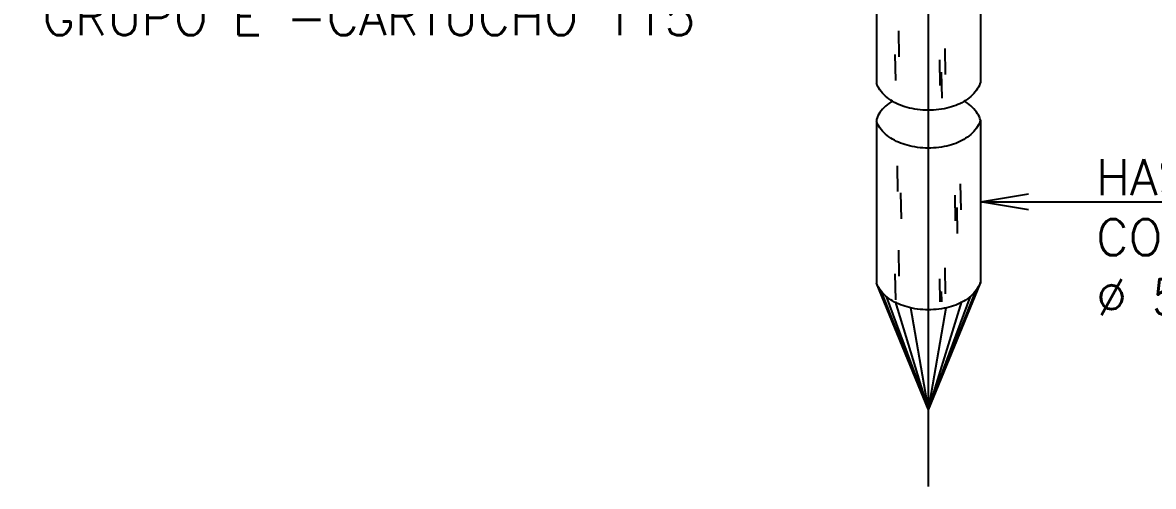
# Model space of a CAD drawing. Header units: millimetres. Extents: x 0 to 114, y 0 to 82.
# Drawn here: x 79.041 to 83.281, y 21.005 to 22.744 of the extents above; entities that cross this region are included whole.
import ezdxf

# ---------------------------------------------------------------- set-up
doc = ezdxf.new("R2010")
doc.units = ezdxf.units.MM
doc.linetypes.add('CENTRO01', pattern=[8, 3, -1, 0, -1, 3])
for name, color, linetype in [('AUXI-2', 2, 'Continuous'), ('E-PAR-CENTRO', 7, 'CENTRO01'), ('ELT-NORMO', 2, 'Continuous'), ('NORMO-DET', 2, 'Continuous')]:
    doc.layers.add(name, color=color, linetype=linetype)
doc.styles.add('60-100', font='romans.shx', dxfattribs={"height": 0.16})
doc.dimstyles.new('SETAS75', dxfattribs={"dimtxt": 0.16, "dimasz": 0.15, "dimexe": 0.15, "dimexo": 0, "dimgap": 0.1, "dimtad": 1, "dimzin": 10, "dimdsep": 46, "dimtxsty": '60-100', "dimblk1": 'OPEN', "dimblk2": 'OPEN', "dimsah": 1, "dimcen": 0, "dimclrd": 8, "dimclre": 8, "dimclrt": 7, "dimadec": 0, "dimazin": 0, "dimtfac": 1, "dimtix": 1, "dimtmove": 2, "dimatfit": 3, "dimldrblk": 'OPEN', "dimfxl": 0.15, "dimtolj": 1, "dimtzin": 6, "dimarcsym": 0})

# ---------------------------------------------------------------- blocks, each defined once
blk = doc.blocks.new('_OPEN')
at = {"color": 0, "linetype": 'ByBlock'}
for p, q in [((-1, 0.167), (0, 0)), ((0, 0), (-1, -0.167)), ((0, 0), (-1, 0))]:
    blk.add_line(p, q, dxfattribs=at)
blk = doc.blocks.new('A$C793821C0')
at = {"layer": 'AUXI-2', "color": 7}
for p, q in [((-0.1624, 1.9663), (-0.1624, 1.2583)), ((0.1624, 1.8522), (0.1624, 1.2628)), ((-0.0942, 1.4231), (-0.0928, 1.3421)), ((-0.0942, 1.4231), (-0.0928, 1.3421)), ((-0.105, 1.3491), (-0.1036, 1.2681)), ((0.0507, 1.3679), (0.0521, 1.2869)), ((0.0338, 1.3331), (0.0352, 1.2521)), ((0.0399, 1.294), (0.0413, 1.213)), ((-0.1624, 1.1387), (-0.1624, 0.6346)), ((0.1624, 1.1444), (0.1624, 0.6346)), ((-0.0981, 1.002), (-0.0967, 0.9211)), ((0.099, 0.945), (0.1004, 0.864)), ((-0.0873, 0.9174), (-0.0859, 0.8364)), ((0.0821, 0.9102), (0.0835, 0.8292)), ((0.0882, 0.871), (0.0896, 0.79)), ((-0.0942, 0.7381), (-0.0928, 0.6571)), ((-0.0942, 0.7381), (-0.0928, 0.6571)), ((0.0507, 0.683), (0.0521, 0.602)), ((-0.105, 0.6642), (-0.1036, 0.5832)), ((0.0338, 0.6482), (0.0351, 0.5761)), ((0, 0.2387), (-0.1624, 0.6346)), ((0, 0.2387), (-0.1465, 0.6083)), ((0, 0.2387), (0.1624, 0.6346)), ((0, 0.2387), (0.1465, 0.6083)), ((0.0399, 0.609), (0.0405, 0.5761)), ((0, 0.2387), (-0.1316, 0.5932)), ((0, 0.2387), (-0.1037, 0.5778)), ((0, 0.2387), (0.1316, 0.5932)), ((0, 0.2387), (0.1037, 0.5778)), ((0, 0.2387), (-0.0553, 0.5576)), ((0, 0.2387), (0.0553, 0.5576)), ((0, 0.2387), (0, 0.5517))]:
    blk.add_line(p, q, dxfattribs=at)
for points in [[(0.1624, 1.2628, -0.07829), (0.1535, 1.243, -0.107176), (0.116, 1.2059, -0.077736), (0.0649, 1.1837, -0.064918), (-0.0012, 1.1753, -0.064918), (-0.0673, 1.1842, -0.077736), (-0.1182, 1.2068, -0.107176), (-0.1555, 1.2441, -0.056675), (-0.1624, 1.2583, -0.144516)], [(-0.1131, 1.2036, 0.008455), (-0.1182, 1.2004, 0.107176), (-0.1555, 1.163, 0.165246), (-0.1624, 1.1399)], [(0.1624, 1.1444, 0.07829), (0.1535, 1.1642, 0.107176), (0.116, 1.2012, 0.006229), (0.1122, 1.2036, 0.064918)], [(0.1624, 1.1444, -0.07829), (0.1535, 1.1246, -0.107176), (0.116, 1.0875, -0.077736), (0.0649, 1.0653, -0.064918), (-0.0012, 1.0569, -0.064918), (-0.0673, 1.0658, -0.077736), (-0.1182, 1.0884, -0.107176), (-0.1555, 1.1257, -0.056675), (-0.1624, 1.1399, -0.144516)], [(0.1624, 0.6392, -0.07829), (0.1535, 0.6194, -0.107176), (0.116, 0.5823, -0.077736), (0.0649, 0.5601, -0.064918), (-0.0012, 0.5517, -0.064918), (-0.0673, 0.5606, -0.077736), (-0.1182, 0.5832, -0.107176), (-0.1555, 0.6205, -0.056675), (-0.1624, 0.6346, -0.144516)]]:
    blk.add_lwpolyline(points, format="xyb", dxfattribs=at)
at = {"layer": 'E-PAR-CENTRO', "color": 252}
blk.add_line((0, 0), (0, 3.9735), dxfattribs=at)
at = {"layer": 'NORMO-DET', "color": 7, "char_height": 0.1125, "attachment_point": 1, "style": '60-100'}
for s, insert, width in [('CONEXÃO GYE 16Y4 - CADWELD  GRUPO E -CARTUCHO 115', (-2.8455, 1.71), 2.708519), ('HASTE DE TERRA  COPPERWELD \\P%%C 5/8"x2.40m', (0.5238, 1.022), 1.476547)]:
    blk.add_mtext(s, dxfattribs=dict(at, insert=insert, width=width))
at = {"layer": 'ELT-NORMO', "color": 7}
blk.add_leader([(0.1624, 0.8895), (0.8753, 0.8895), (1.9728, 0.8895)], dimstyle='SETAS75', override={"dimclrd": 8}, dxfattribs=at)

msp = doc.modelspace()

# ---------------------------------------------------------------- block references
at = {"color": 7, "xscale": 1.199999999999999, "yscale": 1.199999999999999, "zscale": 1.199999999999999}
msp.add_blockref('A$C793821C0', (82.4381, 21.0052), dxfattribs=at)

doc.saveas('drawing.dxf')
